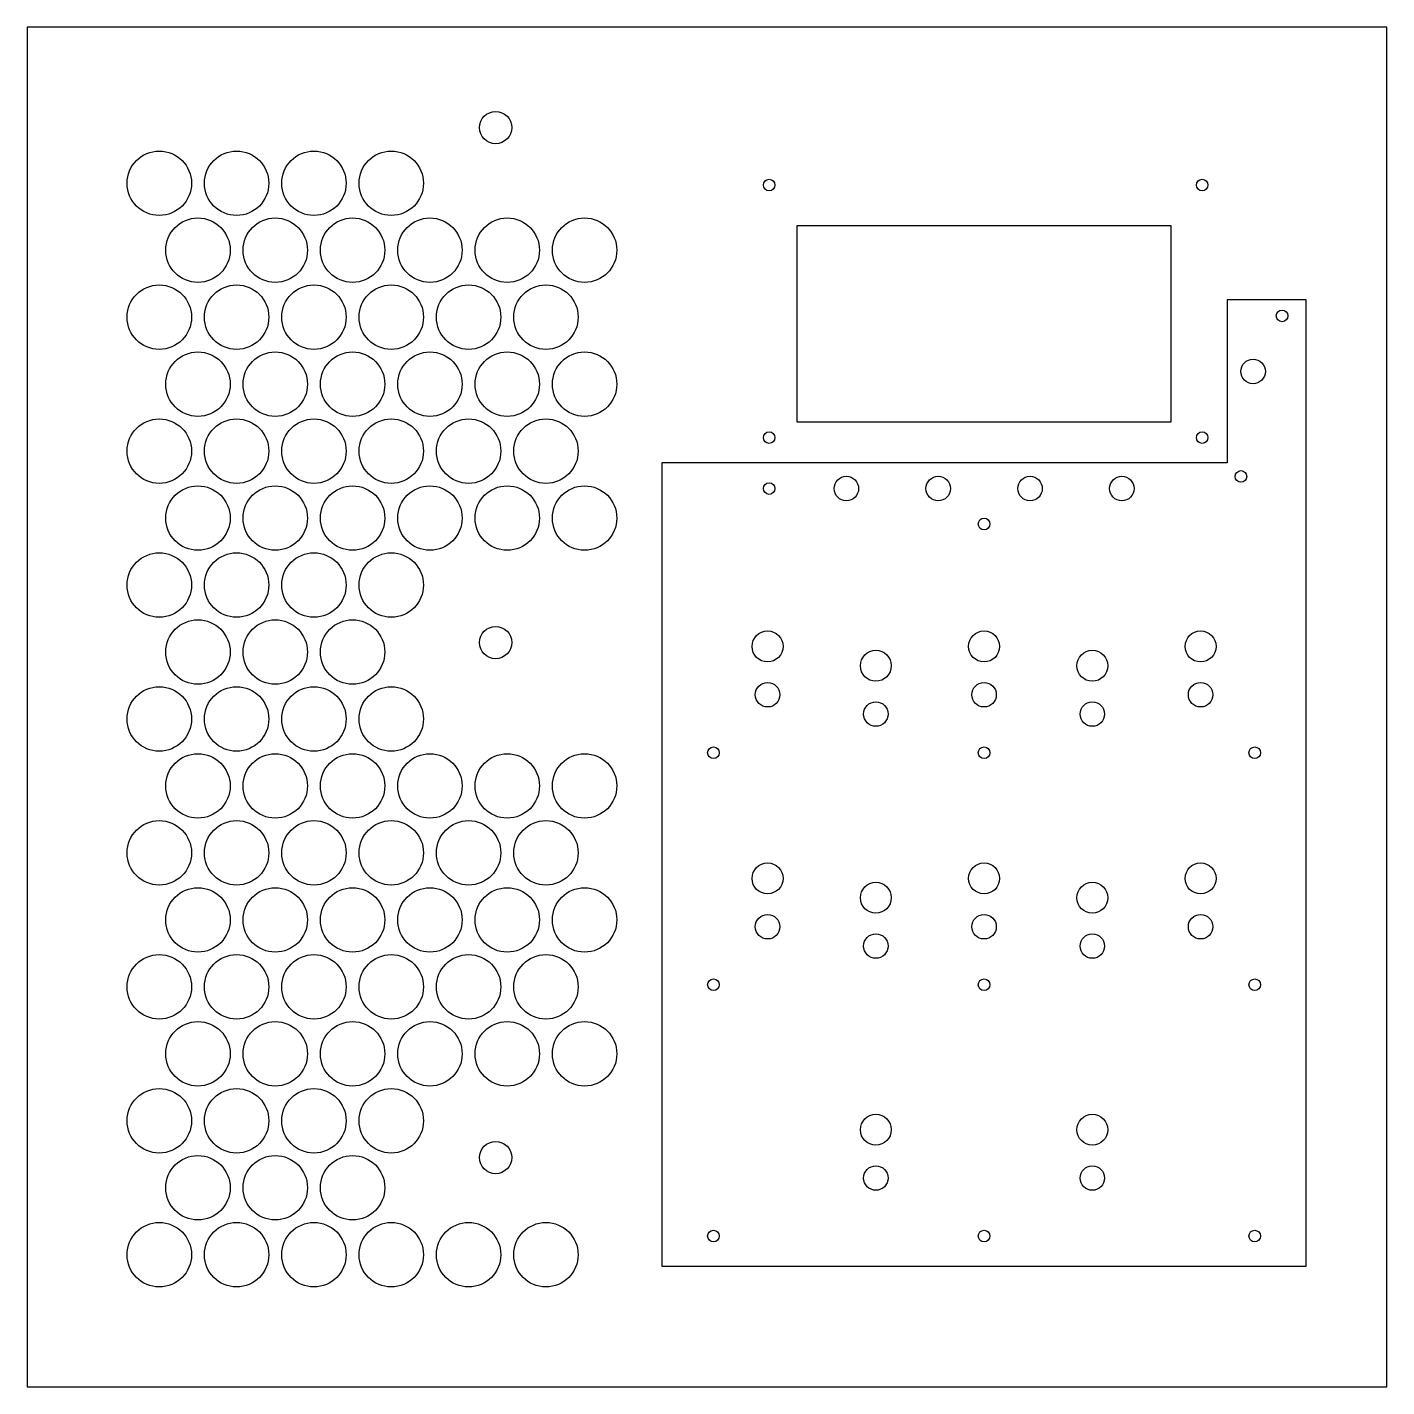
# Model space of a CAD drawing. Header units: millimetres. Extents: x -105 to 105, y 4 to 215.
import ezdxf

# ---------------------------------------------------------------- set-up
doc = ezdxf.new("R2010")
doc.units = ezdxf.units.MM
doc.layers.get('0').update_dxf_attribs({"linetype": 'CONTINUOUS'})

msp = doc.modelspace()

# ---------------------------------------------------------------- linework, layer by layer
for points in [[(105.5, 4.5), (105.5, 215.5), (-105.5, 215.5), (-105.5, 4.5)], [(72, 154.2), (14, 154.2), (14, 184.7), (72, 184.7)], [(93, 173.2), (80.75, 173.2), (80.75, 147.9), (-7, 147.9), (-7, 23.2), (93, 23.2)]]:
    msp.add_lwpolyline(points, close=True)
for centre, radius in [((-32.8, 199.92), 2.5), ((-85, 191.28), 5), ((-73, 191.28), 5), ((-61, 191.28), 5), ((-49, 191.28), 5), ((9.65, 191), 0.9), ((76.85, 191), 0.9), ((-79, 180.89), 5), ((-67, 180.89), 5), ((-55, 180.89), 5), ((-43, 180.89), 5), ((-31, 180.89), 5), ((-19, 180.89), 5), ((-85, 170.5), 5), ((-73, 170.5), 5), ((-61, 170.5), 5), ((-49, 170.5), 5), ((-37, 170.5), 5), ((-25, 170.5), 5), ((89.25, 170.7), 0.9), ((89.25, 170.7), 0.9), ((-79, 160.1), 5), ((-67, 160.1), 5), ((-55, 160.1), 5), ((-43, 160.1), 5), ((-31, 160.1), 5), ((-19, 160.1), 5), ((84.75, 162.07), 1.9), ((84.75, 162.07), 1.9), ((-85, 149.71), 5), ((-73, 149.71), 5), ((-61, 149.71), 5), ((-49, 149.71), 5), ((-37, 149.71), 5), ((-25, 149.71), 5), ((9.65, 151.8), 0.9), ((76.85, 151.8), 0.9), ((21.63, 143.9), 1.9), ((21.63, 143.9), 1.9), ((35.88, 143.9), 1.9), ((35.88, 143.9), 1.9), ((50.13, 143.9), 1.9), ((50.13, 143.9), 1.9), ((64.38, 143.9), 1.9), ((64.38, 143.9), 1.9), ((82.87, 145.78), 0.9), ((82.87, 145.78), 0.9), ((-79, 139.32), 5), ((-67, 139.32), 5), ((-55, 139.32), 5), ((-43, 139.32), 5), ((-31, 139.32), 5), ((-19, 139.32), 5), ((9.65, 143.9), 0.9), ((9.65, 143.9), 0.9), ((43, 138.4), 0.9), ((-85, 128.93), 5), ((-73, 128.93), 5), ((-61, 128.93), 5), ((-49, 128.93), 5), ((-79, 118.53), 5), ((-67, 118.53), 5), ((-55, 118.53), 5), ((-32.8, 120), 2.5), ((9.4, 119.4), 2.4), ((9.4, 119.4), 2.4), ((43, 119.4), 2.4), ((43, 119.4), 2.4), ((76.6, 119.4), 2.4), ((76.6, 119.4), 2.4), ((26.2, 116.4), 2.4), ((26.2, 116.4), 2.4), ((59.8, 116.4), 2.4), ((59.8, 116.4), 2.4), ((-85, 108.14), 5), ((-73, 108.14), 5), ((-61, 108.14), 5), ((-49, 108.14), 5), ((9.4, 111.9), 1.9), ((9.4, 111.9), 1.9), ((43, 111.9), 1.9), ((43, 111.9), 1.9), ((76.6, 111.9), 1.9), ((76.6, 111.9), 1.9), ((26.2, 108.9), 1.9), ((26.2, 108.9), 1.9), ((59.8, 108.9), 1.9), ((59.8, 108.9), 1.9), ((1, 102.9), 0.9), ((43, 102.9), 0.9), ((85, 102.9), 0.9), ((-79, 97.75), 5), ((-67, 97.75), 5), ((-55, 97.75), 5), ((-43, 97.75), 5), ((-31, 97.75), 5), ((-19, 97.75), 5), ((-85, 87.36), 5), ((-73, 87.36), 5), ((-61, 87.36), 5), ((-49, 87.36), 5), ((-37, 87.36), 5), ((-25, 87.36), 5), ((9.4, 83.4), 2.4), ((9.4, 83.4), 2.4), ((43, 83.4), 2.4), ((43, 83.4), 2.4), ((76.6, 83.4), 2.4), ((76.6, 83.4), 2.4), ((26.2, 80.4), 2.4), ((26.2, 80.4), 2.4), ((59.8, 80.4), 2.4), ((59.8, 80.4), 2.4), ((-79, 76.96), 5), ((-67, 76.96), 5), ((-55, 76.96), 5), ((-43, 76.96), 5), ((-31, 76.96), 5), ((-19, 76.96), 5), ((9.4, 75.9), 1.9), ((9.4, 75.9), 1.9), ((43, 75.9), 1.9), ((43, 75.9), 1.9), ((76.6, 75.9), 1.9), ((76.6, 75.9), 1.9), ((26.2, 72.9), 1.9), ((26.2, 72.9), 1.9), ((59.8, 72.9), 1.9), ((59.8, 72.9), 1.9), ((-85, 66.57), 5), ((-73, 66.57), 5), ((-61, 66.57), 5), ((-49, 66.57), 5), ((-37, 66.57), 5), ((-25, 66.57), 5), ((1, 66.9), 0.9), ((43, 66.9), 0.9), ((85, 66.9), 0.9), ((-79, 56.18), 5), ((-67, 56.18), 5), ((-55, 56.18), 5), ((-43, 56.18), 5), ((-31, 56.18), 5), ((-19, 56.18), 5), ((-85, 45.78), 5), ((-73, 45.78), 5), ((-61, 45.78), 5), ((-49, 45.78), 5), ((26.2, 44.4), 2.4), ((26.2, 44.4), 2.4), ((59.8, 44.4), 2.4), ((59.8, 44.4), 2.4), ((-32.8, 40.07), 2.5), ((-79, 35.39), 5), ((-67, 35.39), 5), ((-55, 35.39), 5), ((26.2, 36.9), 1.9), ((26.2, 36.9), 1.9), ((59.8, 36.9), 1.9), ((59.8, 36.9), 1.9), ((-85, 25), 5), ((-73, 25), 5), ((-61, 25), 5), ((-49, 25), 5), ((-37, 25), 5), ((-25, 25), 5), ((1, 27.9), 0.9), ((1, 27.9), 0.9), ((43, 27.9), 0.9), ((43, 27.9), 0.9), ((85, 27.9), 0.9), ((85, 27.9), 0.9)]:
    msp.add_circle(centre, radius)

doc.saveas('drawing.dxf')
